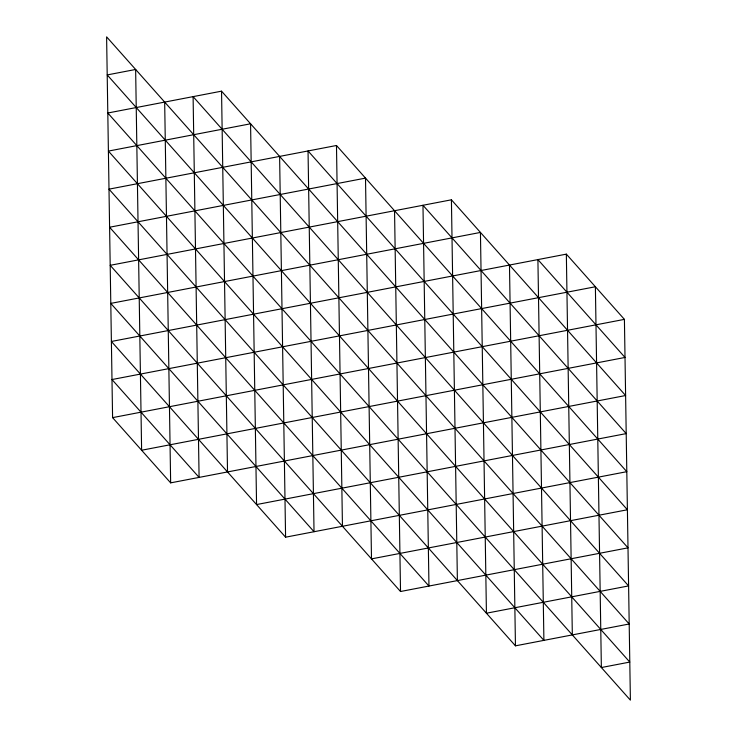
<?xml version="1.0" encoding="UTF-8"?>
<svg xmlns="http://www.w3.org/2000/svg" width="737" height="737" viewBox="0 0 737 737"><rect width="100%" height="100%" fill="white"/><g stroke="black" fill="none" stroke-linecap="round" stroke-linejoin="round"><path stroke-width="1.11" d="M221.542 91.167L107.805 113.01L630.393 700.15L624.414 319.37L566.348 254.136L111.388 341.471L285.587 537.19L626.809 471.68L336.477 145.493L108.993 189.16L515.458 645.833L629.195 623.99L106.607 36.85L112.586 417.63L170.652 482.864L625.612 395.529L451.413 199.81L110.191 265.32L400.523 591.507L628.007 547.84L221.542 91.167L227.521 471.947M112.586 417.63L624.414 319.37M566.348 254.136L572.327 634.916M509.479 265.053L515.458 645.833M451.413 199.81L457.391 580.59M394.544 210.727L400.523 591.507M336.477 145.493L342.456 526.273M279.609 156.41L285.587 537.19M164.673 102.084L170.652 482.864M135.636 69.471L107.206 74.925L629.794 662.075L601.364 667.529L595.385 286.757L111.987 379.546L199.091 477.41L193.103 96.63L628.606 585.915L486.429 613.212L480.441 232.431L110.79 303.395L314.026 531.727L308.038 150.947L627.408 509.764L371.494 558.886L365.506 178.114L109.592 227.236L428.962 586.053L422.974 205.273L626.21 433.605L256.559 504.569L250.571 123.788L108.394 151.085L543.897 640.37L537.909 259.59L625.013 357.454L141.615 450.243L135.636 69.471"/></g></svg>
